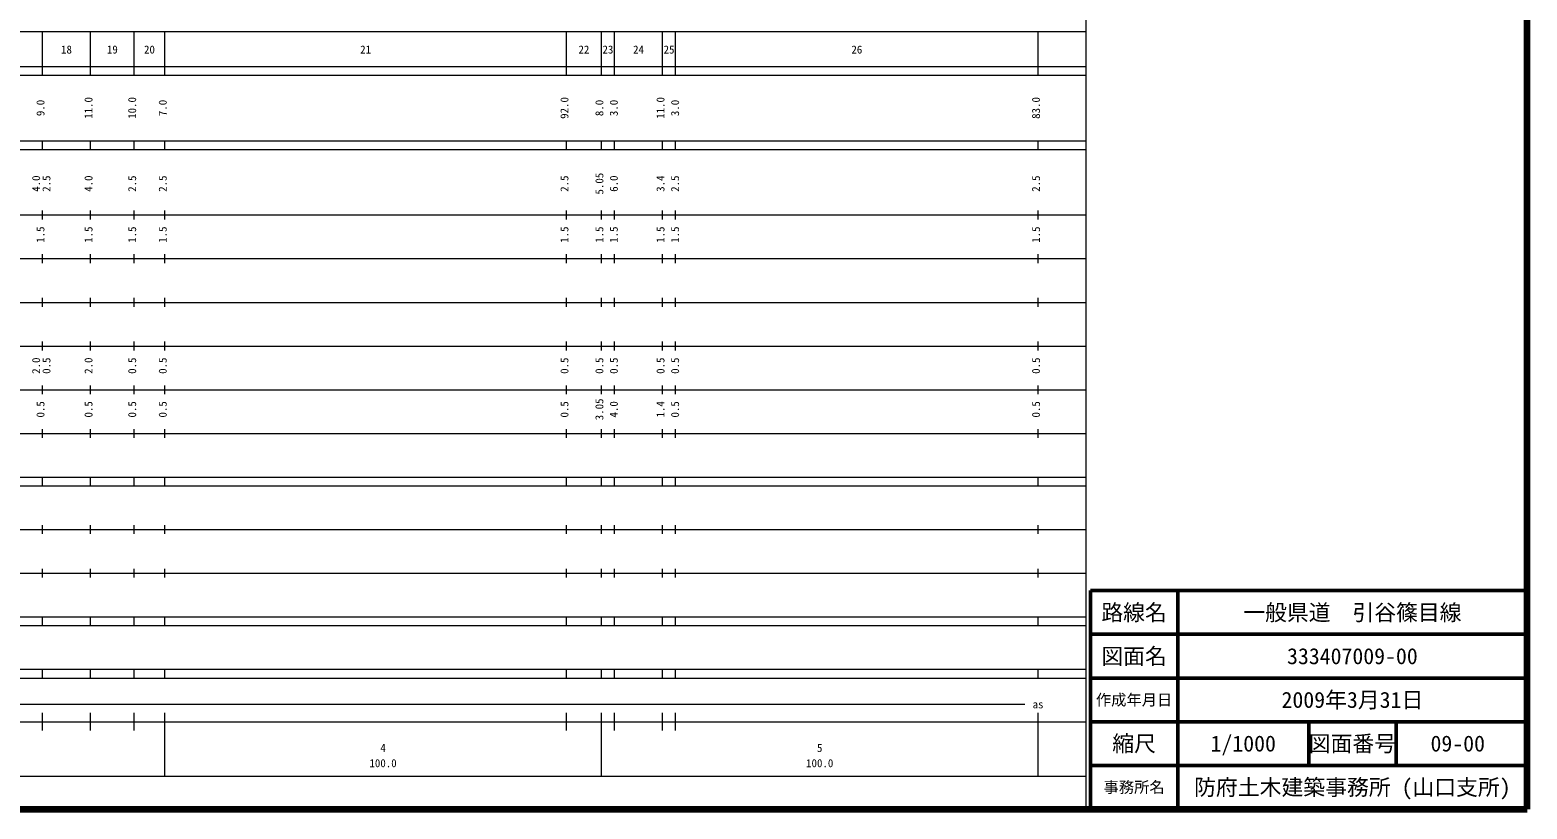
# Model space of a CAD drawing. Units: millimetres on the paper, enlarged 1000 times. Extents: x 40000 to 680000, y 20000 to 380000.
# Drawn here: x 337127 to 680000, y 20000 to 198357 of the extents above; entities that cross this region are included whole.
import ezdxf
from ezdxf.enums import TextEntityAlignment as Align

# ---------------------------------------------------------------- set-up
doc = ezdxf.new("R2010")
doc.units = ezdxf.units.MM
doc.header["$LTSCALE"] = 1000
for name, color, linetype, lineweight in [('M-TTL', 2, 'Continuous', 140), ('M-TTL-BAND', 7, 'Continuous', 13), ('M-TTL-FRAM', 2, 'Continuous', 50), ('M-TTL-LINE', 7, 'Continuous', 50)]:
    doc.layers.add(name, color=color, linetype=linetype, lineweight=lineweight)
doc.layers.add('M-TTL-TXT', color=7, linetype='Continuous')
doc.styles.add('ＭＳ ゴシック', font='')
doc.styles.get('ＭＳ ゴシック').set_extended_font_data('MS Gothic')

msp = doc.modelspace()

# ---------------------------------------------------------------- linework, layer by layer
at = {"layer": 'M-TTL'}
for p, q in [((680000, 20000), (680000, 380000)), ((40000, 20000), (680000, 20000))]:
    msp.add_line(p, q, dxfattribs=at)
at = {"layer": 'M-TTL-BAND'}
for p, q in [((579000, 20000), (579000, 370000)), ((68000, 198000), (579000, 198000)), ((340000, 188000), (340000, 198000)), ((351000, 188000), (351000, 198000)), ((361000, 188000), (361000, 198000)), ((368000, 188000), (368000, 198000)), ((460000, 188000), (460000, 198000)), ((468000, 188000), (468000, 198000)), ((471000, 188000), (471000, 198000)), ((482000, 188000), (482000, 198000)), ((485000, 188000), (485000, 198000)), ((568000, 188000), (568000, 198000)), ((40000, 190000), (579000, 190000)), ((40000, 188000), (579000, 188000)), ((40000, 173000), (579000, 173000)), ((340000, 171000), (340000, 173000)), ((351000, 171000), (351000, 173000)), ((361000, 171000), (361000, 173000)), ((368000, 171000), (368000, 173000)), ((460000, 171000), (460000, 173000)), ((468000, 171000), (468000, 173000)), ((471000, 171000), (471000, 173000)), ((482000, 171000), (482000, 173000)), ((485000, 171000), (485000, 173000)), ((568000, 171000), (568000, 173000)), ((40000, 171000), (579000, 171000)), ((40000, 156000), (579000, 156000)), ((340000, 155000), (340000, 157000)), ((351000, 155000), (351000, 157000)), ((361000, 155000), (361000, 157000)), ((368000, 155000), (368000, 157000)), ((460000, 155000), (460000, 157000)), ((468000, 155000), (468000, 157000)), ((471000, 155000), (471000, 157000)), ((482000, 155000), (482000, 157000)), ((485000, 155000), (485000, 157000)), ((568000, 155000), (568000, 157000)), ((46000, 146000), (579000, 146000)), ((340000, 145000), (340000, 147000)), ((351000, 145000), (351000, 147000)), ((361000, 145000), (361000, 147000)), ((368000, 145000), (368000, 147000)), ((460000, 145000), (460000, 147000)), ((468000, 145000), (468000, 147000)), ((471000, 145000), (471000, 147000)), ((482000, 145000), (482000, 147000)), ((485000, 145000), (485000, 147000)), ((568000, 145000), (568000, 147000)), ((52000, 136000), (579000, 136000)), ((340000, 135000), (340000, 137000)), ((351000, 135000), (351000, 137000)), ((361000, 135000), (361000, 137000)), ((368000, 135000), (368000, 137000)), ((460000, 135000), (460000, 137000)), ((468000, 135000), (468000, 137000)), ((471000, 135000), (471000, 137000)), ((482000, 135000), (482000, 137000)), ((485000, 135000), (485000, 137000)), ((568000, 135000), (568000, 137000)), ((340000, 125000), (340000, 127000)), ((351000, 125000), (351000, 127000)), ((361000, 125000), (361000, 127000)), ((368000, 125000), (368000, 127000)), ((460000, 125000), (460000, 127000)), ((468000, 125000), (468000, 127000)), ((471000, 125000), (471000, 127000)), ((482000, 125000), (482000, 127000)), ((485000, 125000), (485000, 127000)), ((568000, 125000), (568000, 127000)), ((46000, 126000), (579000, 126000)), ((340000, 115000), (340000, 117000)), ((351000, 115000), (351000, 117000)), ((361000, 115000), (361000, 117000)), ((368000, 115000), (368000, 117000)), ((460000, 115000), (460000, 117000)), ((468000, 115000), (468000, 117000)), ((471000, 115000), (471000, 117000)), ((482000, 115000), (482000, 117000)), ((485000, 115000), (485000, 117000)), ((568000, 115000), (568000, 117000)), ((52000, 116000), (579000, 116000)), ((340000, 105000), (340000, 107000)), ((351000, 105000), (351000, 107000)), ((361000, 105000), (361000, 107000)), ((368000, 105000), (368000, 107000)), ((460000, 105000), (460000, 107000)), ((468000, 105000), (468000, 107000)), ((471000, 105000), (471000, 107000)), ((482000, 105000), (482000, 107000)), ((485000, 105000), (485000, 107000)), ((568000, 105000), (568000, 107000)), ((46000, 106000), (579000, 106000)), ((40000, 96000), (579000, 96000)), ((40000, 94000), (579000, 94000)), ((340000, 94000), (340000, 96000)), ((351000, 94000), (351000, 96000)), ((361000, 94000), (361000, 96000)), ((368000, 94000), (368000, 96000)), ((460000, 94000), (460000, 96000)), ((468000, 94000), (468000, 96000)), ((471000, 94000), (471000, 96000)), ((482000, 94000), (482000, 96000)), ((485000, 94000), (485000, 96000)), ((568000, 94000), (568000, 96000)), ((49000, 84000), (579000, 84000)), ((340000, 83000), (340000, 85000)), ((351000, 83000), (351000, 85000)), ((361000, 83000), (361000, 85000)), ((368000, 83000), (368000, 85000)), ((460000, 83000), (460000, 85000)), ((468000, 83000), (468000, 85000)), ((471000, 83000), (471000, 85000)), ((482000, 83000), (482000, 85000)), ((485000, 83000), (485000, 85000)), ((568000, 83000), (568000, 85000)), ((40000, 74000), (579000, 74000)), ((340000, 73000), (340000, 75000)), ((351000, 73000), (351000, 75000)), ((361000, 73000), (361000, 75000)), ((368000, 73000), (368000, 75000)), ((460000, 73000), (460000, 75000)), ((468000, 73000), (468000, 75000)), ((471000, 73000), (471000, 75000)), ((482000, 73000), (482000, 75000)), ((485000, 73000), (485000, 75000)), ((568000, 73000), (568000, 75000)), ((40000, 64000), (579000, 64000)), ((40000, 62000), (579000, 62000)), ((340000, 62000), (340000, 64000)), ((351000, 62000), (351000, 64000)), ((361000, 62000), (361000, 64000)), ((368000, 62000), (368000, 64000)), ((460000, 62000), (460000, 64000)), ((468000, 62000), (468000, 64000)), ((471000, 62000), (471000, 64000)), ((482000, 62000), (482000, 64000)), ((485000, 62000), (485000, 64000)), ((568000, 62000), (568000, 64000)), ((40000, 52000), (579000, 52000)), ((340000, 50000), (340000, 52000)), ((351000, 50000), (351000, 52000)), ((361000, 50000), (361000, 52000)), ((368000, 50000), (368000, 52000)), ((460000, 50000), (460000, 52000)), ((468000, 50000), (468000, 52000)), ((471000, 50000), (471000, 52000)), ((482000, 50000), (482000, 52000)), ((485000, 50000), (485000, 52000)), ((568000, 50000), (568000, 52000)), ((40000, 50000), (579000, 50000)), ((71000, 44000), (565000, 44000)), ((340000, 38000), (340000, 42000)), ((351000, 38000), (351000, 42000)), ((361000, 38000), (361000, 42000)), ((368000, 27500), (368000, 42000)), ((460000, 38000), (460000, 42000)), ((468000, 27500), (468000, 42000)), ((471000, 38000), (471000, 42000)), ((482000, 38000), (482000, 42000)), ((485000, 38000), (485000, 42000)), ((568000, 27500), (568000, 42000)), ((40000, 40000), (579000, 40000)), ((68000, 27500), (579000, 27500))]:
    msp.add_line(p, q, dxfattribs=at)
at = {"layer": 'M-TTL-FRAM'}
for p, q in [((680000, 70000), (580000, 70000)), ((580000, 70000), (580000, 20000))]:
    msp.add_line(p, q, dxfattribs=at)
at = {"layer": 'M-TTL-LINE'}
for p, q in [((600000, 70000), (600000, 20000)), ((680000, 60000), (580000, 60000)), ((680000, 50000), (580000, 50000)), ((680000, 40000), (580000, 40000)), ((630000, 40000), (630000, 30000)), ((650000, 40000), (650000, 30000)), ((680000, 30000), (580000, 30000))]:
    msp.add_line(p, q, dxfattribs=at)

# ---------------------------------------------------------------- texts
at = {"layer": 'M-TTL-BAND', "style": 'ＭＳ ゴシック'}
for s, p in [('18', (345500, 192405)), ('19', (356000, 192405)), ('20', (364500, 192405)), ('21', (414000, 192405)), ('22', (464000, 192405)), ('23', (469500, 192405)), ('24', (476500, 192405)), ('25', (483500, 192405)), ('26', (526500, 192405)), ('as', (568000, 42500)), ('4', (418000, 32523)), ('5', (518000, 32523)), ('100.0', (418000, 29033)), ('100.0', (518000, 29033))]:
    msp.add_text(s, height=1833, dxfattribs=at).set_placement(p, align=Align.BOTTOM_CENTER)
for s, p in [('9.0', (341000, 180500)), ('11.0', (352000, 180500)), ('10.0', (362000, 180500)), ('7.0', (369000, 180500)), ('92.0', (461000, 180500)), ('8.0', (469000, 180500)), ('3.0', (472305, 180500)), ('11.0', (483000, 180500)), ('3.0', (486338, 180500)), ('83.0', (569000, 180500)), ('4.0', (340000, 163174)), ('2.5', (342370, 163174)), ('4.0', (352000, 163174)), ('2.5', (362000, 163174)), ('2.5', (369000, 163174)), ('2.5', (461000, 163174)), ('5.05', (469000, 163174)), ('6.0', (472305, 163174)), ('3.4', (483000, 163174)), ('2.5', (486338, 163174)), ('2.5', (569000, 163174)), ('1.5', (341000, 151500)), ('1.5', (352000, 151500)), ('1.5', (362000, 151500)), ('1.5', (369000, 151500)), ('1.5', (461000, 151500)), ('1.5', (469000, 151500)), ('1.5', (472305, 151500)), ('1.5', (483000, 151500)), ('1.5', (486338, 151500)), ('1.5', (569000, 151500)), ('2.0', (340000, 121500)), ('0.5', (342370, 121500)), ('2.0', (352000, 121500)), ('0.5', (362000, 121500)), ('0.5', (369000, 121500)), ('0.5', (461000, 121500)), ('0.5', (469000, 121500)), ('0.5', (472305, 121500)), ('0.5', (483000, 121500)), ('0.5', (486338, 121500)), ('0.5', (569000, 121500)), ('0.5', (341000, 111500)), ('0.5', (352000, 111500)), ('0.5', (362000, 111500)), ('0.5', (369000, 111500)), ('0.5', (461000, 111500)), ('3.05', (469000, 111500)), ('4.0', (472305, 111500)), ('1.4', (483000, 111500)), ('0.5', (486338, 111500)), ('0.5', (569000, 111500))]:
    msp.add_text(s, height=1833, rotation=90, dxfattribs=at).set_placement(p, align=Align.BOTTOM_CENTER)
at = {"layer": 'M-TTL-TXT', "style": 'ＭＳ ゴシック'}
for s, height, p in [('路線名', 3666, (590000, 65000)), ('路線名', 3666, (590000, 65000)), ('一般県道\u3000引谷篠目線', 3666, (640000, 65000)), ('図面名', 3666, (590000, 55000)), ('図面名', 3666, (590000, 55000)), ('333407009-00', 3666, (640000, 55000)), ('作成年月日', 2566, (590000, 45000)), ('作成年月日', 2566, (590000, 45000)), ('2009年3月31日', 3666, (640000, 45000)), ('縮尺', 3666, (590000, 35000)), ('縮尺', 3666, (590000, 35000)), ('1/1000', 3666, (615000, 35000)), ('図面番号', 3666, (640000, 35000)), ('図面番号', 3666, (640000, 35000)), ('09-00', 3666, (664125, 35000)), ('事務所名', 2566, (590000, 25000)), ('事務所名', 2566, (590000, 25000)), ('防府土木建築事務所 (山口支所)', 3666, (640000, 25000))]:
    msp.add_text(s, height=height, dxfattribs=at).set_placement(p, align=Align.MIDDLE_CENTER)

doc.saveas('drawing.dxf')
